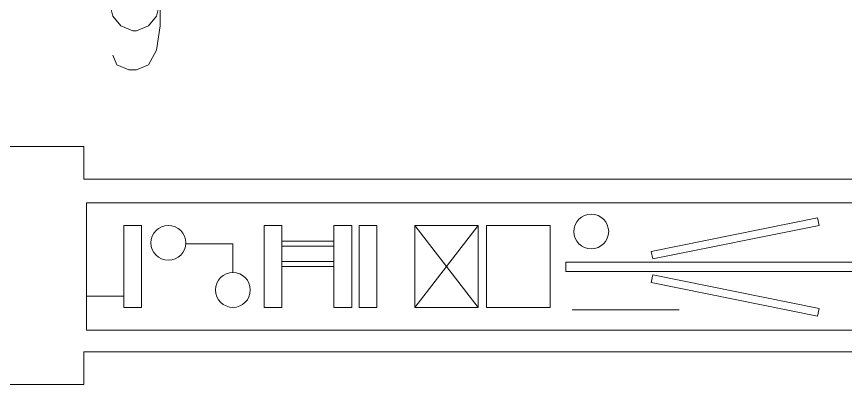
# Model space of a CAD drawing. Header units: millimetres. Extents: x -178 to 174, y -133 to 130.
# Drawn here: x 44.1 to 128, y -132.8 to -95.6 of the extents above; entities that cross this region are included whole.
import ezdxf

# ---------------------------------------------------------------- set-up
doc = ezdxf.new("R2010")
doc.units = ezdxf.units.MM
doc.header["$MEASUREMENT"] = 0
doc.layers.add('Layer 1', color=7, linetype='Continuous')

msp = doc.modelspace()

# ---------------------------------------------------------------- linework, layer by layer
at = {"layer": 'Layer 1', "color": 1, "lineweight": 9}
for points, knots in [([(58.6829, -94.0819), (58.6829, -94.0819), (58.2875, -95.5638), (58.2875, -95.5638), (58.2875, -95.5638), (58.2875, -95.5638), (57.4847, -96.5419), (57.4847, -96.5419), (57.4847, -96.5419), (57.4847, -96.5419), (56.2864, -97.0457), (56.2864, -97.0457), (56.2864, -97.0457), (56.2864, -97.0457), (55.8911, -97.0457), (55.8911, -97.0457), (55.8911, -97.0457), (55.8911, -97.0457), (54.6928, -96.5419), (54.6928, -96.5419), (54.6928, -96.5419), (54.6928, -96.5419), (53.89, -95.5638), (53.89, -95.5638), (53.89, -95.5638), (53.89, -95.5638), (53.4946, -94.0819), (53.4946, -94.0819), (53.4946, -94.0819), (53.4946, -94.0819), (53.4946, -93.5781), (53.4946, -93.5781), (53.4946, -93.5781), (53.4946, -93.5781), (53.89, -92.0961), (53.89, -92.0961), (53.89, -92.0961), (53.89, -92.0961), (54.6928, -91.1181), (54.6928, -91.1181), (54.6928, -91.1181), (54.6928, -91.1181), (55.8911, -90.6142), (55.8911, -90.6142), (55.8911, -90.6142), (55.8911, -90.6142), (56.2864, -90.6142), (56.2864, -90.6142), (56.2864, -90.6142), (56.2864, -90.6142), (57.4847, -91.1181), (57.4847, -91.1181), (57.4847, -91.1181), (57.4847, -91.1181), (58.2875, -92.0961), (58.2875, -92.0961), (58.2875, -92.0961), (58.2875, -92.0961), (58.6829, -94.0819), (58.6829, -94.0819), (58.6829, -94.0819), (58.6829, -94.0819), (58.6829, -96.5419), (58.6829, -96.5419), (58.6829, -96.5419), (58.6829, -96.5419), (58.2875, -99.0167), (58.2875, -99.0167), (58.2875, -99.0167), (58.2875, -99.0167), (57.4847, -100.4986), (57.4847, -100.4986), (57.4847, -100.4986), (57.4847, -100.4986), (56.2864, -100.9877), (56.2864, -100.9877), (56.2864, -100.9877), (56.2864, -100.9877), (55.4957, -100.9877), (55.4957, -100.9877), (55.4957, -100.9877), (55.4957, -100.9877), (54.2974, -100.4986), (54.2974, -100.4986), (54.2974, -100.4986), (54.2974, -100.4986), (53.89, -99.5057), (53.89, -99.5057)], [0, 0, 0, 0, 0.0434783, 0.0434783, 0.0434783, 0.0434783, 0.0869565, 0.0869565, 0.0869565, 0.0869565, 0.1304348, 0.1304348, 0.1304348, 0.1304348, 0.173913, 0.173913, 0.173913, 0.173913, 0.2173913, 0.2173913, 0.2173913, 0.2173913, 0.2608696, 0.2608696, 0.2608696, 0.2608696, 0.3043478, 0.3043478, 0.3043478, 0.3043478, 0.3478261, 0.3478261, 0.3478261, 0.3478261, 0.3913043, 0.3913043, 0.3913043, 0.3913043, 0.4347826, 0.4347826, 0.4347826, 0.4347826, 0.4782609, 0.4782609, 0.4782609, 0.4782609, 0.5217391, 0.5217391, 0.5217391, 0.5217391, 0.5652174, 0.5652174, 0.5652174, 0.5652174, 0.6086957, 0.6086957, 0.6086957, 0.6086957, 0.6521739, 0.6521739, 0.6521739, 0.6521739, 0.6956522, 0.6956522, 0.6956522, 0.6956522, 0.7391304, 0.7391304, 0.7391304, 0.7391304, 0.7826087, 0.7826087, 0.7826087, 0.7826087, 0.826087, 0.826087, 0.826087, 0.826087, 0.8695652, 0.8695652, 0.8695652, 0.8695652, 0.9130435, 0.9130435, 0.9130435, 0.9130435, 1, 1, 1, 1]), ([(168.5894, -114.4476), (168.5894, -114.4476), (51.2061, -114.4476), (51.2061, -114.4476), (51.2061, -114.4476), (51.2061, -114.4476), (51.2061, -127.324), (51.2061, -127.324), (51.2061, -127.324), (51.2061, -127.324), (168.5894, -127.324), (168.5894, -127.324), (168.5894, -127.324), (168.5894, -127.324), (168.5894, -114.4476), (168.5894, -114.4476)], [0, 0, 0, 0, 0.2, 0.2, 0.2, 0.2, 0.4, 0.4, 0.4, 0.4, 0.6, 0.6, 0.6, 0.6, 1, 1, 1, 1]), ([(108.3334, -119.3617), (108.3334, -119.3617), (125.1561, -115.9701), (125.1561, -115.9701), (125.1561, -115.9701), (125.1561, -115.9701), (125.3122, -116.7443), (125.3122, -116.7443), (125.3122, -116.7443), (125.3122, -116.7443), (108.4895, -120.1359), (108.4895, -120.1359), (108.4895, -120.1359), (108.4895, -120.1359), (108.3334, -119.3617), (108.3334, -119.3617)], [0, 0, 0, 0, 0.2, 0.2, 0.2, 0.2, 0.4, 0.4, 0.4, 0.4, 0.6, 0.6, 0.6, 0.6, 1, 1, 1, 1]), ([(59.4963, -116.7406), (58.5221, -116.7406), (57.7324, -117.5303), (57.7324, -118.5045), (57.7324, -118.5045), (57.7324, -119.4787), (58.5221, -120.2684), (59.4963, -120.2684), (59.4963, -120.2684), (60.4705, -120.2684), (61.2602, -119.4787), (61.2602, -118.5045), (61.2602, -118.5045), (61.2602, -117.5303), (60.4705, -116.7406), (59.4963, -116.7406)], [0, 0, 0, 0, 0.2, 0.2, 0.2, 0.2, 0.4, 0.4, 0.4, 0.4, 0.6, 0.6, 0.6, 0.6, 1, 1, 1, 1]), ([(84.4113, -116.7406), (84.4113, -116.7406), (90.8495, -116.7406), (90.8495, -116.7406), (90.8495, -116.7406), (90.8495, -116.7406), (90.8495, -125.0309), (90.8495, -125.0309), (90.8495, -125.0309), (90.8495, -125.0309), (84.4113, -125.0309), (84.4113, -125.0309), (84.4113, -125.0309), (84.4113, -125.0309), (84.4113, -116.7406), (84.4113, -116.7406)], [0, 0, 0, 0, 0.2, 0.2, 0.2, 0.2, 0.4, 0.4, 0.4, 0.4, 0.6, 0.6, 0.6, 0.6, 1, 1, 1, 1]), ([(99.713, -120.4448), (99.713, -120.4448), (130.1402, -120.4448), (130.1402, -120.4448), (130.1402, -120.4448), (130.1402, -120.4448), (130.1402, -121.4149), (130.1402, -121.4149), (130.1402, -121.4149), (130.1402, -121.4149), (99.713, -121.4149), (99.713, -121.4149), (99.713, -121.4149), (99.713, -121.4149), (99.713, -120.4448), (99.713, -120.4448)], [0, 0, 0, 0, 0.2, 0.2, 0.2, 0.2, 0.4, 0.4, 0.4, 0.4, 0.6, 0.6, 0.6, 0.6, 1, 1, 1, 1]), ([(66.0227, -121.5031), (65.0485, -121.5031), (64.2588, -122.2928), (64.2588, -123.267), (64.2588, -123.267), (64.2588, -124.2412), (65.0485, -125.0309), (66.0227, -125.0309), (66.0227, -125.0309), (66.9969, -125.0309), (67.7866, -124.2412), (67.7866, -123.267), (67.7866, -123.267), (67.7866, -122.2928), (66.9969, -121.5031), (66.0227, -121.5031)], [0, 0, 0, 0, 0.2, 0.2, 0.2, 0.2, 0.4, 0.4, 0.4, 0.4, 0.6, 0.6, 0.6, 0.6, 1, 1, 1, 1]), ([(108.3334, -122.5143), (108.3334, -122.5143), (125.1561, -125.9059), (125.1561, -125.9059), (125.1561, -125.9059), (125.1561, -125.9059), (125.3122, -125.1317), (125.3122, -125.1317), (125.3122, -125.1317), (125.3122, -125.1317), (108.4895, -121.7401), (108.4895, -121.7401), (108.4895, -121.7401), (108.4895, -121.7401), (108.3334, -122.5143), (108.3334, -122.5143)], [0, 0, 0, 0, 0.2, 0.2, 0.2, 0.2, 0.4, 0.4, 0.4, 0.4, 0.6, 0.6, 0.6, 0.6, 1, 1, 1, 1])]:
    msp.add_open_spline(points, degree=3, knots=knots, dxfattribs=at)
at = {"layer": 'Layer 1', "lineweight": 9}
for points, knots in [([(79.7886, -112.066), (79.7886, -112.066), (50.9332, -112.066), (50.9332, -112.066), (50.9332, -112.066), (50.9332, -112.066), (50.9566, -108.7611), (50.9566, -108.7611), (50.9566, -108.7611), (50.9566, -108.7611), (43.299, -108.7611), (43.299, -108.7611), (43.299, -108.7611), (43.299, -108.7611), (43.2888, -116.1538), (43.2888, -116.1538)], [0, 0, 0, 0, 0.2, 0.2, 0.2, 0.2, 0.4, 0.4, 0.4, 0.4, 0.6, 0.6, 0.6, 0.6, 1, 1, 1, 1]), ([(171.1072, -116.358), (171.1072, -116.358), (171.1072, -112.0661), (171.1072, -112.0661), (171.1072, -112.0661), (171.1072, -112.0661), (155.231, -112.0661), (155.231, -112.0661), (155.231, -112.0661), (155.231, -112.0661), (155.2309, -108.7641), (155.2309, -108.7641), (155.2309, -108.7641), (155.2309, -108.7641), (147.5328, -108.7641), (147.5328, -108.7641), (147.5328, -108.7641), (147.5328, -108.7641), (147.5329, -112.0661), (147.5329, -112.0661), (147.5329, -112.0661), (147.5329, -112.0661), (119.0575, -112.0661), (119.0575, -112.0661)], [0, 0, 0, 0, 0.1428571, 0.1428571, 0.1428571, 0.1428571, 0.2857143, 0.2857143, 0.2857143, 0.2857143, 0.4285714, 0.4285714, 0.4285714, 0.4285714, 0.5714286, 0.5714286, 0.5714286, 0.5714286, 0.7142857, 0.7142857, 0.7142857, 0.7142857, 1, 1, 1, 1]), ([(43.2765, -125.0325), (43.2765, -125.0325), (43.2658, -132.8305), (43.2658, -132.8305), (43.2658, -132.8305), (43.2658, -132.8305), (50.9333, -132.8304), (50.9333, -132.8304), (50.9333, -132.8304), (50.9333, -132.8304), (50.9332, -129.5285), (50.9332, -129.5285), (50.9332, -129.5285), (50.9332, -129.5285), (79.7607, -129.5285), (79.7607, -129.5285)], [0, 0, 0, 0, 0.2, 0.2, 0.2, 0.2, 0.4, 0.4, 0.4, 0.4, 0.6, 0.6, 0.6, 0.6, 1, 1, 1, 1]), ([(119.0296, -129.5285), (119.0296, -129.5285), (147.5329, -129.5285), (147.5329, -129.5285), (147.5329, -129.5285), (147.5329, -129.5285), (147.5329, -132.8305), (147.5329, -132.8305), (147.5329, -132.8305), (147.5329, -132.8305), (155.2309, -132.8305), (155.2309, -132.8305), (155.2309, -132.8305), (155.2309, -132.8305), (155.2309, -129.5285), (155.2309, -129.5285), (155.2309, -129.5285), (155.2309, -129.5285), (171.1072, -129.5285), (171.1072, -129.5285), (171.1072, -129.5285), (171.1072, -129.5285), (171.1072, -125.2367), (171.1072, -125.2367)], [0, 0, 0, 0, 0.1428571, 0.1428571, 0.1428571, 0.1428571, 0.2857143, 0.2857143, 0.2857143, 0.2857143, 0.4285714, 0.4285714, 0.4285714, 0.4285714, 0.5714286, 0.5714286, 0.5714286, 0.5714286, 0.7142857, 0.7142857, 0.7142857, 0.7142857, 1, 1, 1, 1])]:
    msp.add_open_spline(points, degree=3, knots=knots, dxfattribs=at)
at = {"layer": 'Layer 1', "color": 1, "lineweight": 9}
for points in [[(79.7886, -112.0651), (79.7886, -112.0651), (80.3508, -112.066), (80.3508, -112.066)], [(118.4953, -112.0652), (118.4953, -112.0652), (119.0575, -112.0661), (119.0575, -112.0661)], [(79.7608, -129.5276), (79.7608, -129.5276), (80.323, -129.5285), (80.323, -129.5285)], [(118.4674, -129.5328), (118.4674, -129.5328), (119.0296, -129.5337), (119.0296, -129.5337)]]:
    msp.add_open_spline(points, degree=3, dxfattribs=at)
at = {"layer": 'Layer 1', "lineweight": 9}
for points in [[(118.4953, -112.0661), (118.4953, -112.0661), (80.3508, -112.066), (80.3508, -112.066)], [(80.3229, -129.5285), (80.3229, -129.5285), (118.4674, -129.5285), (118.4674, -129.5285)]]:
    msp.add_open_spline(points, degree=3, dxfattribs=at)
at = {"layer": 'Layer 1', "color": 5, "lineweight": 9}
for points, knots in [([(102.2707, -115.5941), (101.2965, -115.5941), (100.5068, -116.3838), (100.5068, -117.358), (100.5068, -117.358), (100.5068, -118.3322), (101.2965, -119.1219), (102.2707, -119.1219), (102.2707, -119.1219), (103.2449, -119.1219), (104.0346, -118.3322), (104.0346, -117.358), (104.0346, -117.358), (104.0346, -116.3838), (103.2449, -115.5941), (102.2707, -115.5941)], [0, 0, 0, 0, 0.2, 0.2, 0.2, 0.2, 0.4, 0.4, 0.4, 0.4, 0.6, 0.6, 0.6, 0.6, 1, 1, 1, 1]), ([(54.9763, -116.7406), (54.9763, -116.7406), (56.7843, -116.7406), (56.7843, -116.7406), (56.7843, -116.7406), (56.7843, -116.7406), (56.7843, -125.0309), (56.7843, -125.0309), (56.7843, -125.0309), (56.7843, -125.0309), (54.9763, -125.0309), (54.9763, -125.0309), (54.9763, -125.0309), (54.9763, -125.0309), (54.9763, -116.7406), (54.9763, -116.7406)], [0, 0, 0, 0, 0.2, 0.2, 0.2, 0.2, 0.4, 0.4, 0.4, 0.4, 0.6, 0.6, 0.6, 0.6, 1, 1, 1, 1]), ([(69.1757, -116.7406), (69.1757, -116.7406), (70.9837, -116.7406), (70.9837, -116.7406), (70.9837, -116.7406), (70.9837, -116.7406), (70.9837, -125.0309), (70.9837, -125.0309), (70.9837, -125.0309), (70.9837, -125.0309), (69.1757, -125.0309), (69.1757, -125.0309), (69.1757, -125.0309), (69.1757, -125.0309), (69.1757, -116.7406), (69.1757, -116.7406)], [0, 0, 0, 0, 0.2, 0.2, 0.2, 0.2, 0.4, 0.4, 0.4, 0.4, 0.6, 0.6, 0.6, 0.6, 1, 1, 1, 1]), ([(76.2312, -116.7406), (76.2312, -116.7406), (78.0392, -116.7406), (78.0392, -116.7406), (78.0392, -116.7406), (78.0392, -116.7406), (78.0392, -125.0309), (78.0392, -125.0309), (78.0392, -125.0309), (78.0392, -125.0309), (76.2312, -125.0309), (76.2312, -125.0309), (76.2312, -125.0309), (76.2312, -125.0309), (76.2312, -116.7406), (76.2312, -116.7406)], [0, 0, 0, 0, 0.2, 0.2, 0.2, 0.2, 0.4, 0.4, 0.4, 0.4, 0.6, 0.6, 0.6, 0.6, 1, 1, 1, 1]), ([(78.7889, -116.7406), (78.7889, -116.7406), (80.5969, -116.7406), (80.5969, -116.7406), (80.5969, -116.7406), (80.5969, -116.7406), (80.5969, -125.0309), (80.5969, -125.0309), (80.5969, -125.0309), (80.5969, -125.0309), (78.7889, -125.0309), (78.7889, -125.0309), (78.7889, -125.0309), (78.7889, -125.0309), (78.7889, -116.7406), (78.7889, -116.7406)], [0, 0, 0, 0, 0.2, 0.2, 0.2, 0.2, 0.4, 0.4, 0.4, 0.4, 0.6, 0.6, 0.6, 0.6, 1, 1, 1, 1]), ([(91.6873, -116.7406), (91.6873, -116.7406), (98.1255, -116.7406), (98.1255, -116.7406), (98.1255, -116.7406), (98.1255, -116.7406), (98.1255, -125.0309), (98.1255, -125.0309), (98.1255, -125.0309), (98.1255, -125.0309), (91.6873, -125.0309), (91.6873, -125.0309), (91.6873, -125.0309), (91.6873, -125.0309), (91.6873, -116.7406), (91.6873, -116.7406)], [0, 0, 0, 0, 0.2, 0.2, 0.2, 0.2, 0.4, 0.4, 0.4, 0.4, 0.6, 0.6, 0.6, 0.6, 1, 1, 1, 1]), ([(66.0227, -121.5031), (66.0227, -121.5031), (66.0227, -118.5927), (66.0227, -118.5927), (66.0227, -118.5927), (66.0227, -118.5927), (61.2602, -118.5927), (61.2602, -118.5927)], [0, 0, 0, 0, 0.3333333, 0.3333333, 0.3333333, 0.3333333, 1, 1, 1, 1])]:
    msp.add_open_spline(points, degree=3, knots=knots, dxfattribs=at)
for points in [[(84.4113, -116.7406), (84.4113, -116.7406), (90.8495, -125.0309), (90.8495, -125.0309)], [(90.8495, -116.7406), (90.8495, -116.7406), (84.4113, -125.0309), (84.4113, -125.0309)], [(76.2312, -118.3458), (76.2312, -118.3458), (70.9837, -118.3458), (70.9837, -118.3458)], [(76.2312, -118.8538), (76.2312, -118.8538), (70.9837, -118.8538), (70.9837, -118.8538)], [(76.2312, -120.3778), (76.2312, -120.3778), (70.9837, -120.3778), (70.9837, -120.3778)], [(76.2312, -120.8858), (76.2312, -120.8858), (70.9837, -120.8858), (70.9837, -120.8858)], [(54.9763, -123.8844), (54.9763, -123.8844), (51.2061, -123.8844), (51.2061, -123.8844)], [(100.3304, -125.2955), (100.3304, -125.2955), (111.1783, -125.2955), (111.1783, -125.2955)]]:
    msp.add_open_spline(points, degree=3, dxfattribs=at)

doc.saveas('drawing.dxf')
